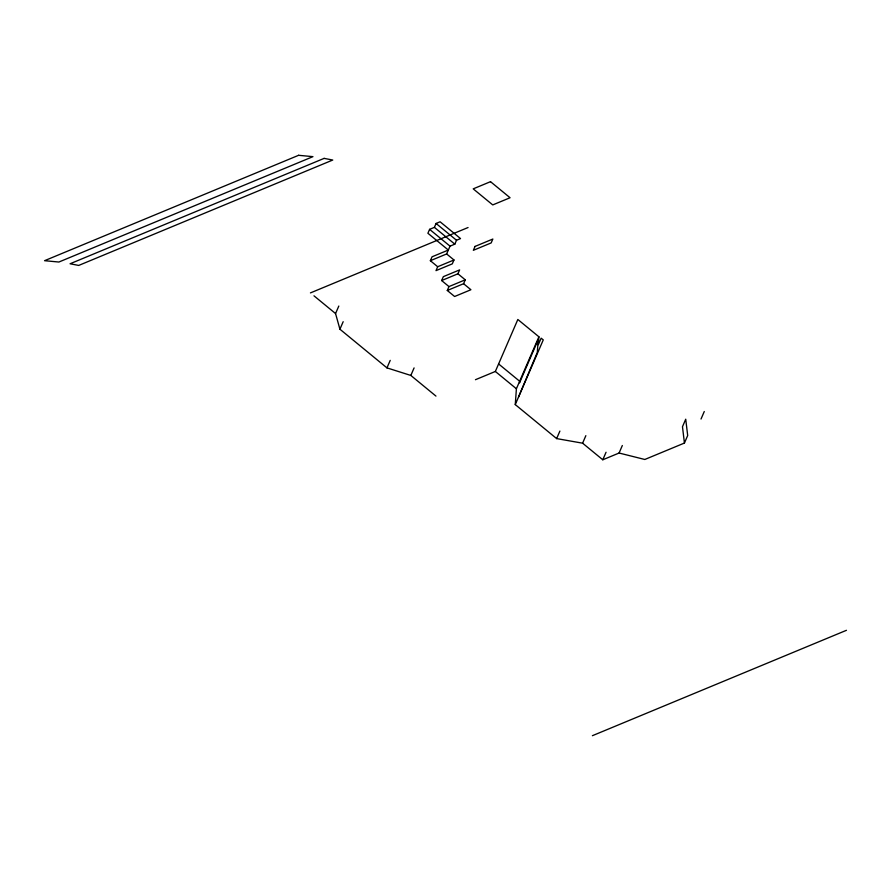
<?xml version="1.0" encoding="UTF-8"?>
<svg xmlns="http://www.w3.org/2000/svg" width="891" height="891" viewBox="0 0 891 891"><rect width="100%" height="100%" fill="white"/><g stroke="black" fill="none" stroke-linecap="round" stroke-linejoin="round"><path stroke-width="1.34" d="M684.433 443.05L682.473 426.733L685.725 419.204L687.685 435.521L684.433 443.05L644.817 459.478L619.078 453.029L602.795 459.778L582.603 443.183L556.641 438.595L515.265 404.592L516.401 388.766L538.899 336.787L517.838 319.479L495.351 371.458L475.449 379.711M518.517 397.063L537.306 352.413L538.22 339.671L519.542 382.84L519.653 381.248L498.604 363.94M538.899 336.787L538.331 344.694L541.149 338.179L543.265 339.894L515.265 404.592M435.955 396.094L410.829 375.445L386.961 367.883L339.916 329.213L335.562 313.565L338.814 306.047M339.916 329.213L343.18 321.696M446.647 253.946L450.022 246.15L454.822 244.156L456.515 240.258L460.536 238.588L440.109 221.792L436.078 223.463L434.385 227.361L429.596 229.355L427.903 233.253L448.34 250.048L432.057 256.797L430.364 260.707L437.693 266.732L453.976 259.972L446.647 253.946L430.364 260.707M386.961 367.883L390.225 360.365M437.693 266.732L436.011 270.63L452.294 263.87L453.976 259.972M441.646 280.554L443.339 276.656L459.622 269.895L457.929 273.793L441.646 280.554L448.975 286.579L465.258 279.819L457.929 273.793M447.293 290.477L463.576 283.717L470.905 289.742L454.61 296.503L447.293 290.477L448.975 286.579M410.829 375.445L414.092 367.916M463.576 283.717L465.258 279.819M556.641 438.595L559.893 431.077M582.603 443.183L585.855 435.666M602.795 459.778L606.047 452.26M619.078 453.029L622.33 445.511M701.017 419.037L704.269 411.519M310.436 292.905L468.053 227.528M592.392 735.699L846.45 630.305M436.078 223.463L456.515 240.258M434.385 227.361L454.822 244.156M429.596 229.355L450.022 246.15M495.351 371.458L516.401 388.766M313.977 295.823L335.562 313.565M475.037 246.428L473.355 250.304L491.164 242.92L492.834 239.044L475.037 246.428M298.608 155.301L44.55 260.695L58.884 262.032L312.941 156.649L298.608 155.301M324.135 158.375L70.077 263.769L78.709 265.429L332.755 160.035L324.135 158.375M490.518 181.675L473.21 188.859L492.745 204.919L510.064 197.746L490.518 181.675"/></g></svg>
